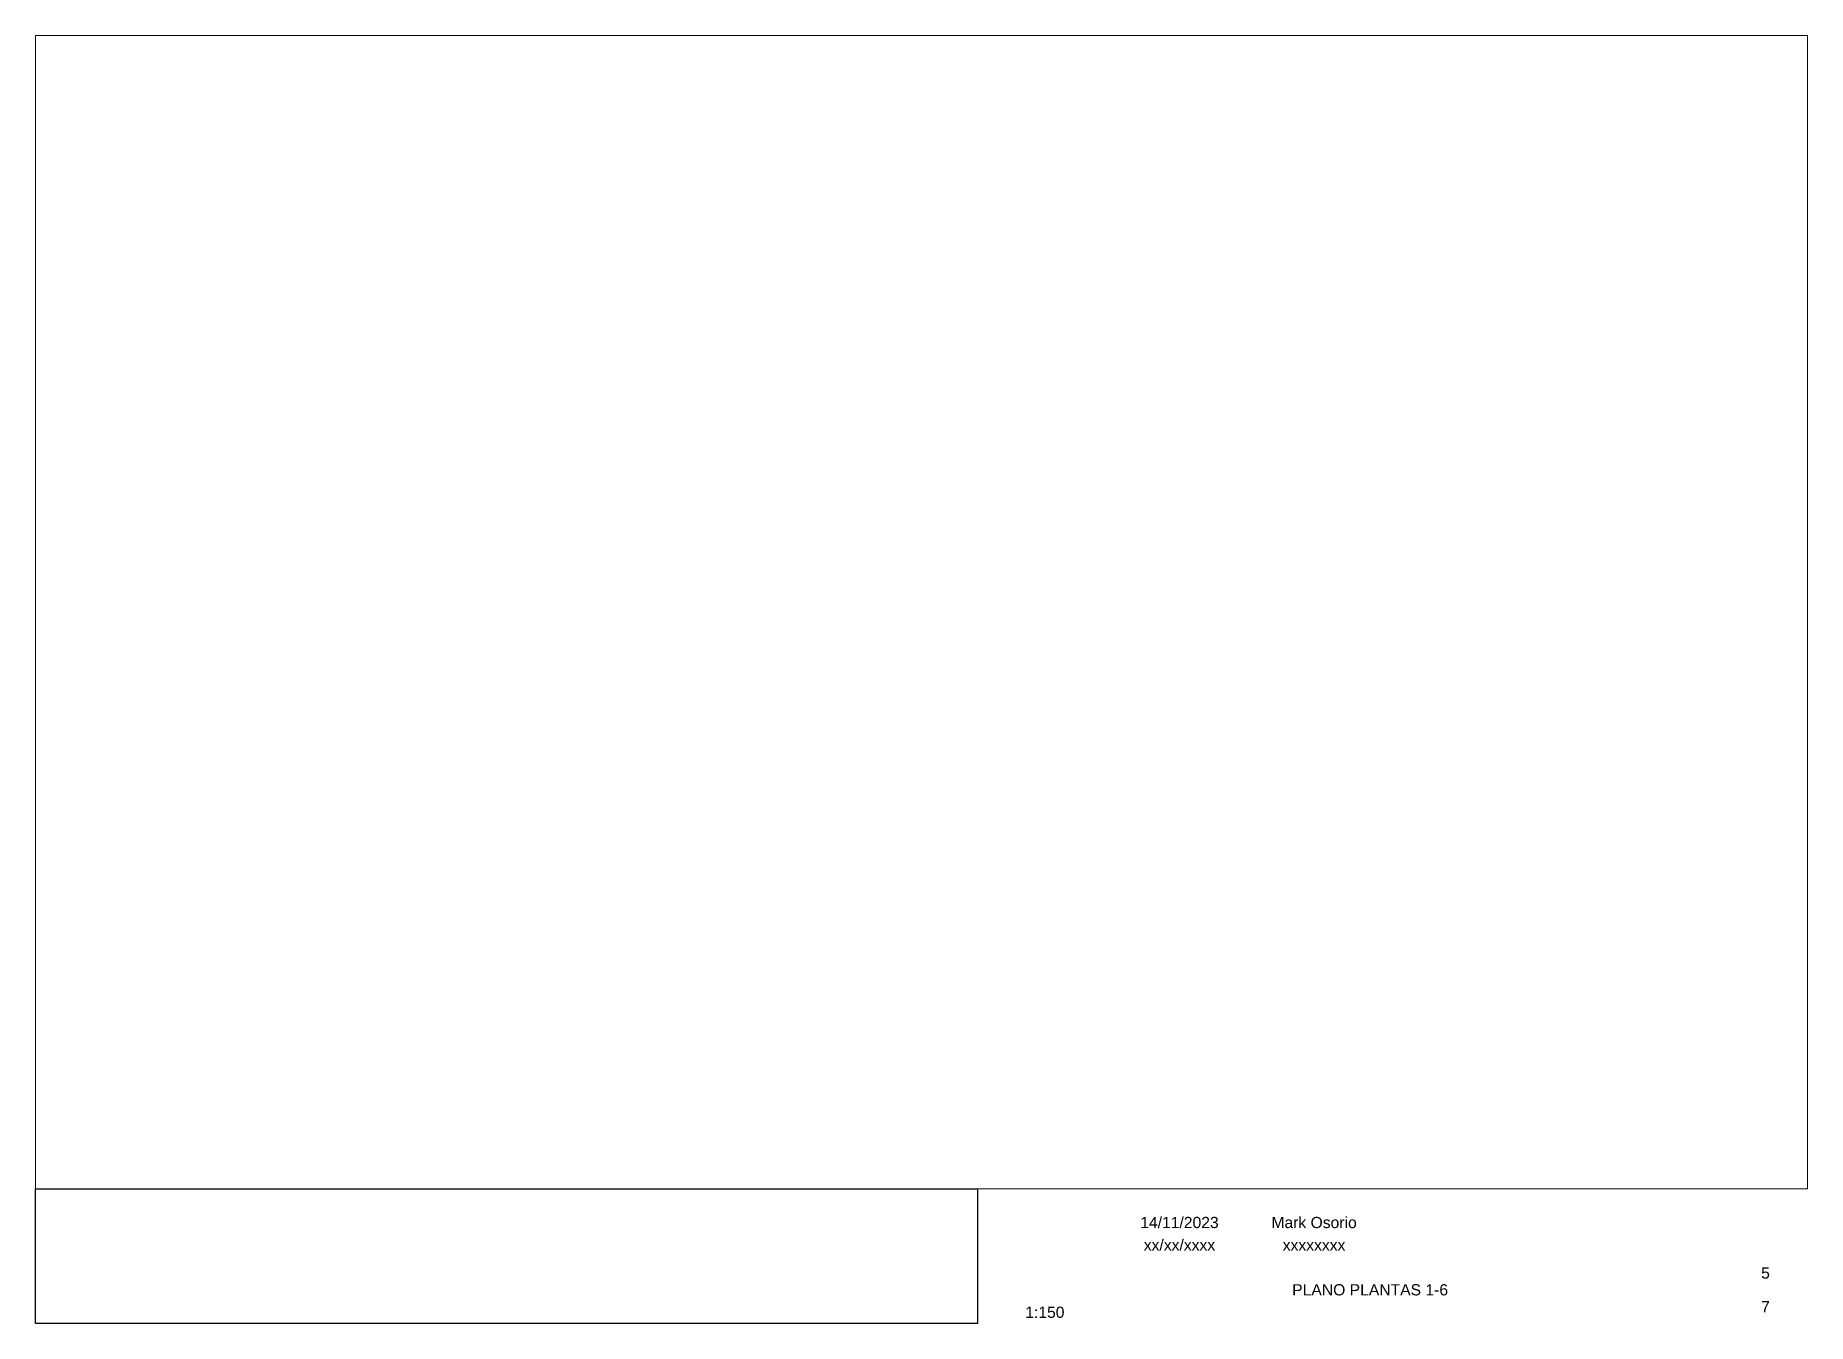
# Paper-space layout 'PLANO PLANTAS 1-6' of a CAD drawing. Header units: millimetres. Extents: x 20 to 415, y 5 to 292.
import ezdxf

# ---------------------------------------------------------------- set-up
doc = ezdxf.new("R2010")
doc.units = ezdxf.units.MM
doc.layers.add('caj_Texto_Editar', color=6, linetype='Continuous')
doc.layers.add('Localizacion', color=1, linetype='Continuous')
doc.styles.get("Standard").update_dxf_attribs({"font": 'arial.ttf'})

psp = doc.layouts.new('PLANO PLANTAS 1-6')

# ---------------------------------------------------------------- linework, layer by layer
at = {"layer": 'Localizacion'}
psp.add_lwpolyline([(20, 35), (230, 35), (230, 5), (20, 5), (20, 35)], close=True, dxfattribs=at)

# ---------------------------------------------------------------- texts
at = {"layer": 'caj_Texto_Editar', "char_height": 2.5}
for s, insert, width, attachment_point in [('\\pxqc;14/11/2023', (275, 27.5), 30, 5), ('\\pxqc;Mark Osorio', (305, 27.5), 30, 5), ('\\pxqc;xx/xx/xxxx', (275, 22.5), 30, 5), ('\\pxqc;xxxxxxxx', (305, 22.5), 30, 5), ('\\pxqc;5', (415, 16.25), 18.75, 6), ('\\pxqc;PLANO PLANTAS 1-6', (317.5, 12.5), 115, 5), ('\\pxqc;1:150', (245, 7.5), 30, 5), ('\\pxqc;7', (415, 8.75), 18.75, 6)]:
    psp.add_mtext(s, dxfattribs=dict(at, insert=insert, width=width, attachment_point=attachment_point))

# ---------------------------------------------------------------- viewports
at = {"layer": '0'}
psp.add_viewport(center=(217.5, 163.5), size=(395, 257), view_center_point=(1149571638.474373, 9826399923.376305), view_height=38549.99956354, dxfattribs=at)
at = {"layer": 'Localizacion'}
vp = psp.add_viewport(center=(125, 20), size=(210, 30), view_center_point=(1149575953.202137, 9826375207.444723), view_height=4500.00728389, status=3, dxfattribs=at)
vp.dxf.flags = 0x10000  # cut along an outline
vp.dxf.clipping_boundary_handle = psp.add_lwpolyline([(20, 35), (230, 35), (230, 5), (20, 5), (20, 35)], format="xyb", close=True, dxfattribs={"invisible": 1}).dxf.handle

doc.saveas('drawing.dxf')
